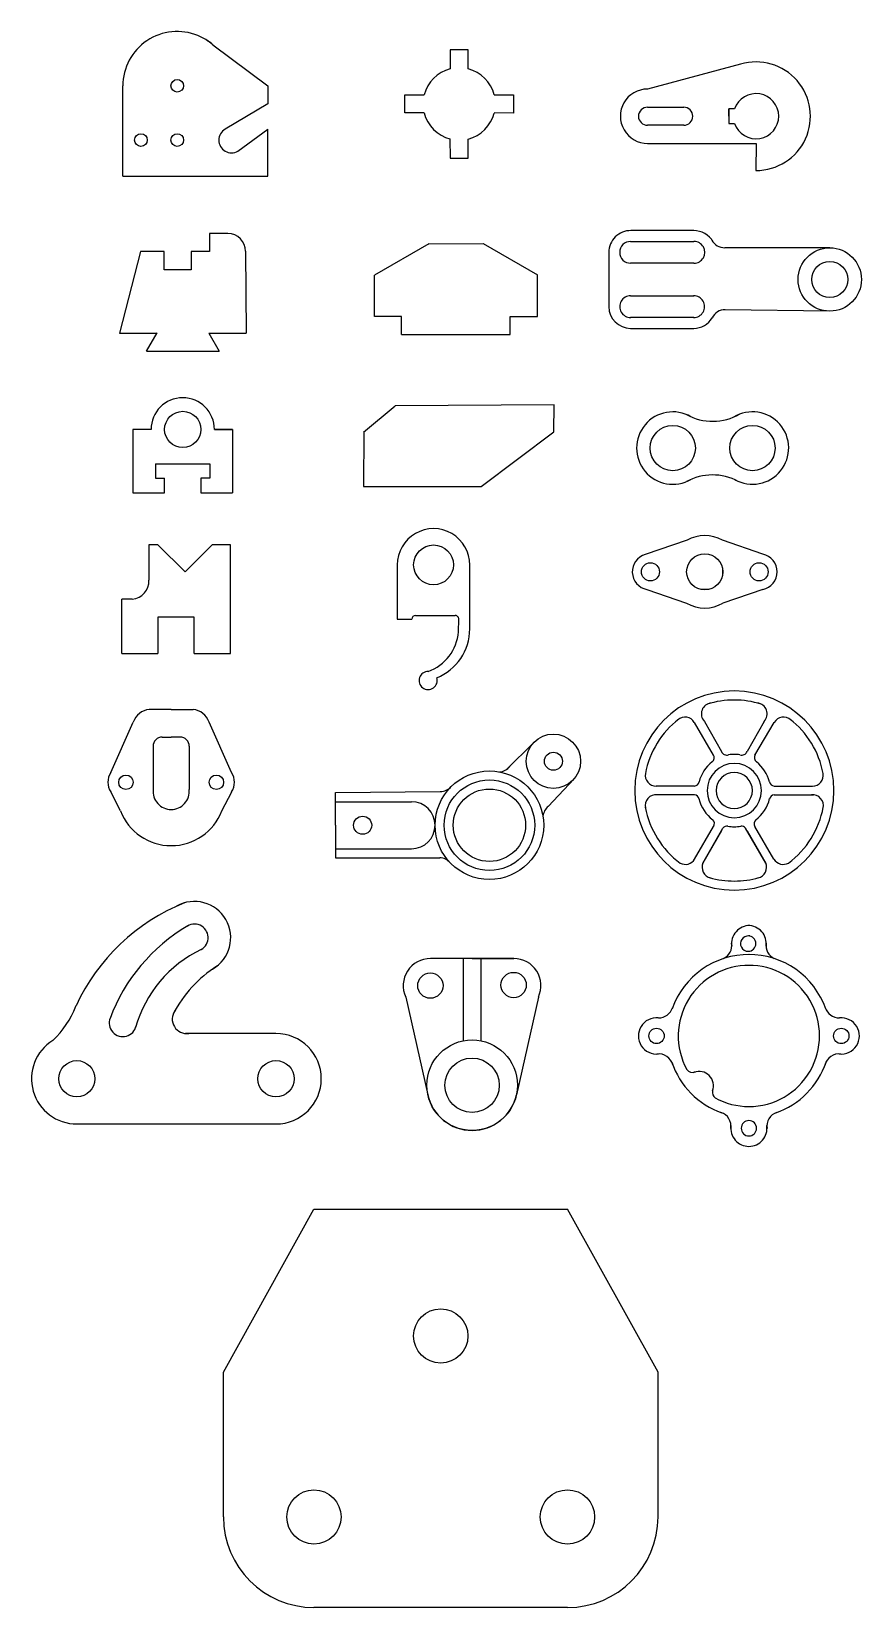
# Model space of a CAD drawing. Header units: millimetres. Extents: x 12150 to 12608, y 4759 to 5630.
import ezdxf

# ---------------------------------------------------------------- set-up
doc = ezdxf.new("R2010")
doc.units = ezdxf.units.MM

msp = doc.modelspace()

# ---------------------------------------------------------------- linework, layer by layer
for p, q in [((12249.74, 5622.59), (12280, 5600)), ((12380.73, 5619.97), (12380.66, 5609.32)), ((12390.73, 5619.97), (12380.73, 5619.97)), ((12390.73, 5609.34), (12390.73, 5619.97)), ((12541.16, 5611.97), (12489.73, 5598.21)), ((12200, 5550), (12200, 5600)), ((12280, 5600), (12280, 5590)), ((12280, 5590), (12256.5, 5576.06)), ((12355.77, 5589.97), (12355.73, 5589.97)), ((12355.77, 5585.04), (12355.77, 5595.04)), ((12355.77, 5595.04), (12366.38, 5595.04)), ((12405.09, 5594.97), (12415.73, 5594.97)), ((12415.73, 5594.97), (12415.77, 5584.97)), ((12366.35, 5585.03), (12355.77, 5585.04)), ((12415.77, 5584.97), (12405.1, 5584.99)), ((12489.73, 5588.21), (12509.73, 5588.21)), ((12534.68, 5583.2), (12534.66, 5587.2)), ((12534.66, 5587.2), (12534.68, 5579.2)), ((12537.84, 5587.2), (12534.66, 5587.2)), ((12256.5, 5576.06), (12256.5, 5576.06)), ((12263.5, 5563.94), (12280, 5576)), ((12280, 5550), (12280, 5576)), ((12509.73, 5578.21), (12489.73, 5578.21)), ((12534.68, 5579.2), (12537.84, 5579.2)), ((12200, 5550), (12200, 5570)), ((12380.65, 5570.63), (12380.71, 5559.98)), ((12390.71, 5560), (12390.72, 5570.61)), ((12489.65, 5568.21), (12549.65, 5568.21)), ((12549.65, 5568.21), (12549.62, 5553.21)), ((12380.71, 5559.98), (12390.71, 5560)), ((12200, 5550), (12280, 5550)), ((12515.23, 5520.01), (12480.53, 5520.01)), ((12258, 5518.43), (12247.75, 5518.42)), ((12247.75, 5518.42), (12247.79, 5508.42)), ((12368.88, 5512.63), (12338.88, 5495.31)), ((12368.88, 5512.63), (12398.88, 5512.87)), ((12398.88, 5512.87), (12428.88, 5495.55)), ((12480.38, 5514.01), (12515.38, 5514.01)), ((12209.74, 5508.43), (12198.1, 5463.44)), ((12222.74, 5508.43), (12209.74, 5508.43)), ((12222.79, 5498.43), (12222.74, 5508.43)), ((12247.79, 5508.42), (12237.79, 5508.43)), ((12237.79, 5508.43), (12237.79, 5498.43)), ((12267.8, 5508.58), (12268.05, 5463.44)), ((12468.38, 5508.01), (12468.38, 5478.01)), ((12532.35, 5510.53), (12532.35, 5510.51)), ((12590.38, 5510.51), (12532.35, 5510.51)), ((12237.79, 5498.43), (12222.79, 5498.43)), ((12338.88, 5472.63), (12338.88, 5495.31)), ((12428.88, 5472.63), (12428.88, 5495.55)), ((12515.38, 5502.01), (12480.38, 5502.01)), ((12480.38, 5484.01), (12515.29, 5484.01)), ((12515.23, 5484.01), (12515.23, 5484.01)), ((12515.26, 5484.01), (12515.26, 5484.01)), ((12353.88, 5472.63), (12338.88, 5472.63)), ((12353.88, 5462.63), (12353.88, 5472.63)), ((12413.88, 5462.63), (12413.88, 5472.63)), ((12413.88, 5472.63), (12428.88, 5472.63)), ((12515.26, 5472.01), (12480.3, 5472.01)), ((12480.38, 5472.01), (12480.38, 5472.01)), ((12590.38, 5475.51), (12532.45, 5476.31)), ((12198.1, 5463.44), (12218.96, 5463.44)), ((12213.1, 5453.44), (12218.98, 5463.48)), ((12247.5, 5463.44), (12253.1, 5453.43)), ((12247.5, 5463.44), (12268.05, 5463.44)), ((12353.88, 5462.63), (12413.88, 5462.63)), ((12353.88, 5462.63), (12368.88, 5462.63)), ((12480.38, 5466.01), (12515.23, 5466.01)), ((12515.23, 5466.01), (12515.23, 5466.01)), ((12213.1, 5453.44), (12253.1, 5453.44)), ((12332.92, 5408.68), (12350.31, 5423.27)), ((12438.09, 5423.68), (12350.31, 5423.27)), ((12438.04, 5408.9), (12438.09, 5423.68)), ((12205.56, 5410.17), (12205.56, 5375.17)), ((12215.56, 5410.17), (12205.56, 5410.17)), ((12250.56, 5410.17), (12260.56, 5410.17)), ((12260.56, 5410.17), (12250.56, 5410.17)), ((12260.56, 5410.17), (12260.56, 5375.2)), ((12333.04, 5408.77), (12332.92, 5378.68)), ((12397.92, 5378.68), (12438.04, 5408.9)), ((12218.06, 5391.23), (12218.06, 5383.23)), ((12218.06, 5391.23), (12248.06, 5391.17)), ((12248.06, 5391.17), (12248.1, 5383.17)), ((12218.06, 5383.23), (12223.06, 5383.17)), ((12223.06, 5375.17), (12223.06, 5383.17)), ((12243.06, 5383.17), (12243.06, 5375.17)), ((12248.1, 5383.17), (12243.06, 5383.17)), ((12205.56, 5375.17), (12223.06, 5375.17)), ((12243.06, 5375.17), (12260.56, 5375.2)), ((12332.92, 5378.68), (12397.92, 5378.68)), ((12219.35, 5346.41), (12214.35, 5346.41)), ((12214.35, 5346.41), (12214.38, 5326.93)), ((12234.44, 5331.41), (12219.35, 5346.41)), ((12234.44, 5331.41), (12249.35, 5346.41)), ((12259.35, 5346.41), (12249.35, 5346.41)), ((12259.35, 5286.41), (12259.35, 5346.41)), ((12511.56, 5348.95), (12488.43, 5341.07)), ((12553.34, 5341.3), (12531.1, 5348.95)), ((12351.56, 5335.35), (12351.56, 5305.35)), ((12391.54, 5299.92), (12391.54, 5336.08)), ((12531.2, 5333.08), (12531.22, 5330.06)), ((12531.21, 5331.5), (12531.33, 5331.5)), ((12489.27, 5321.72), (12511.33, 5314.18)), ((12523.34, 5321.71), (12519.32, 5321.71)), ((12521.33, 5321.71), (12521.33, 5321.5)), ((12553.34, 5321.71), (12531.33, 5314.18)), ((12199.35, 5286.41), (12199.35, 5316.41)), ((12205.21, 5316.41), (12199.35, 5316.41)), ((12239.35, 5306.41), (12219.35, 5306.41)), ((12219.35, 5306.41), (12219.35, 5286.41)), ((12239.35, 5286.41), (12239.35, 5306.41)), ((12351.56, 5305.35), (12359.56, 5305.35)), ((12361.56, 5307.35), (12383.56, 5307.35)), ((12385.39, 5298.44), (12385.56, 5305.34)), ((12199.35, 5286.41), (12219.35, 5286.41)), ((12239.35, 5286.41), (12259.35, 5286.41)), ((12368.52, 5276.4), (12368.52, 5276.44)), ((12226.67, 5255.4), (12214.6, 5255.4)), ((12226.67, 5255.4), (12238.74, 5255.4)), ((12193.27, 5220.57), (12205.77, 5248.45)), ((12260.07, 5220.57), (12247.57, 5248.45)), ((12515.58, 5248.34), (12515.6, 5248.35)), ((12526.21, 5230.19), (12515.58, 5248.34)), ((12526.21, 5230.19), (12515.58, 5248.34)), ((12521.14, 5248.88), (12530.58, 5232.32)), ((12554.14, 5248.88), (12544.7, 5232.32)), ((12549.07, 5230.19), (12559.7, 5248.34)), ((12549.07, 5230.19), (12559.71, 5248.34)), ((12559.71, 5248.34), (12559.69, 5248.35)), ((12216.68, 5235.17), (12216.72, 5215.22)), ((12221.67, 5240.23), (12226.67, 5240.23)), ((12231.67, 5240.23), (12226.67, 5240.23)), ((12236.66, 5235.17), (12236.62, 5215.22)), ((12412.26, 5222.6), (12426.35, 5236.6)), ((12530.39, 5232.64), (12530.58, 5232.32)), ((12544.89, 5232.64), (12544.7, 5232.32)), ((12525.39, 5226.48), (12525.39, 5226.47)), ((12531.19, 5231.24), (12531.29, 5231.08)), ((12544.09, 5231.24), (12544, 5231.08)), ((12549.9, 5226.48), (12549.89, 5226.47)), ((12216.72, 5215.22), (12216.72, 5211.24)), ((12236.62, 5215.22), (12236.62, 5211.24)), ((12434.91, 5201.94), (12449.17, 5217.13)), ((12488.56, 5220.13), (12488.54, 5220.14)), ((12518.21, 5215.46), (12518.23, 5215.46)), ((12557.08, 5215.46), (12557.06, 5215.46)), ((12586.72, 5220.13), (12586.74, 5220.14)), ((12198.67, 5199.44), (12193.26, 5209.88)), ((12254.67, 5199.44), (12260.08, 5209.88)), ((12317.41, 5209.51), (12375.3, 5210.12)), ((12317.41, 5191.51), (12317.41, 5209.51)), ((12515.59, 5208.34), (12493.84, 5208.34)), ((12515.59, 5213.13), (12494.47, 5213.08)), ((12494.47, 5213.08), (12494.47, 5213.08)), ((12515.59, 5208.34), (12515.59, 5208.31)), ((12559.69, 5213.13), (12580.81, 5213.08)), ((12559.69, 5208.34), (12559.69, 5208.31)), ((12559.69, 5208.34), (12581.44, 5208.34)), ((12580.81, 5213.08), (12580.81, 5213.08)), ((12317.41, 5204.51), (12359.41, 5204.51)), ((12317.41, 5191.51), (12317.41, 5173.51)), ((12515.75, 5172.76), (12526.21, 5190.87)), ((12520.28, 5170.61), (12531.4, 5189.86)), ((12526.31, 5191.04), (12526.21, 5190.87)), ((12555, 5170.61), (12543.88, 5189.86)), ((12548.98, 5191.04), (12549.07, 5190.87)), ((12559.53, 5172.76), (12549.07, 5190.87)), ((12530.54, 5188.37), (12520.28, 5170.61)), ((12544.74, 5188.37), (12555, 5170.61)), ((12317.41, 5178.51), (12359.41, 5178.51)), ((12317.41, 5173.51), (12375.02, 5173.51)), ((12374.68, 5173.51), (12374.68, 5173.52)), ((12545.33, 5121.85), (12545.33, 5121.93)), ((12415.87, 5117.88), (12369.87, 5117.88)), ((12387.87, 5117.93), (12387.87, 5072.38)), ((12392.87, 5117.88), (12415.87, 5117.88)), ((12397.87, 5072.38), (12397.87, 5117.88)), ((12356.21, 5096.53), (12368.42, 5042.65)), ((12429.46, 5096.53), (12417.32, 5042.65)), ((12174.05, 5091.64), (12174.14, 5091.64)), ((12174.14, 5091.64), (12174.05, 5091.46)), ((12284.56, 5076.46), (12234.56, 5076.46)), ((12174.56, 5026.46), (12284.56, 5026.46)), ((12255.53, 4889.35), (12305.53, 4979.35)), ((12305.53, 4979.35), (12445.53, 4979.35)), ((12305.53, 4979.35), (12375.53, 4979.35)), ((12495.53, 4889.35), (12445.53, 4979.35)), ((12255.53, 4809.35), (12255.53, 4889.35)), ((12495.53, 4809.35), (12495.53, 4889.35)), ((12445.53, 4759.35), (12305.53, 4759.35))]:
    msp.add_line(p, q)
for centre, radius in [((12230, 5600), 3.5), ((12210, 5570), 3.5), ((12230, 5570), 3.5), ((12590.38, 5493.01), 17.5), ((12590.38, 5493.01), 10), ((12233.06, 5410.17), 10), ((12503.69, 5399.87), 12.5), ((12547.69, 5399.87), 12.5), ((12371.56, 5335.35), 11), ((12521.33, 5331.5), 10), ((12491.33, 5331.5), 5), ((12551.33, 5331.5), 5), ((12437.76, 5226.87), 15), ((12437.76, 5226.87), 5), ((12201.72, 5215.22), 4), ((12251.62, 5215.22), 4), ((12402.41, 5191.51), 30), ((12402.41, 5191.51), 25), ((12402.41, 5191.51), 20), ((12332.41, 5191.51), 5), ((12369.8, 5102.88), 7), ((12415.8, 5103.24), 7), ((12494.71, 5075.1), 4.25), ((12596.71, 5075.1), 4.25), ((12392.87, 5047.88), 25), ((12174.56, 5051.46), 10), ((12284.56, 5051.46), 10), ((12392.87, 5047.88), 15), ((12375.53, 4909.35), 15), ((12305.53, 4809.35), 15), ((12445.53, 4809.35), 15)]:
    msp.add_circle(centre, radius)
for centre, radius, start, end in [((12230, 5600), 30, 67.60146, 180), ((12230, 5600), 30, 48.84219, 67.60146), ((12230, 5600), 30, 48.84219, 57.67287), ((12385.73, 5589.97), 20, 104.6837, 165.31733), ((12385.73, 5589.97), 20, 14.47751, 75.51864), ((12549.68, 5583.21), 30, 269.87598, 106.50094), ((12489.73, 5583.21), 15, 90, 270.31471), ((12549.68, 5583.21), 12.5, 198.70303, 161.37717), ((12385.73, 5589.97), 20, 194.30865, 255.28018), ((12385.73, 5589.97), 20, 284.44521, 345.55912), ((12489.73, 5583.21), 5, 90, 270), ((12509.73, 5583.21), 5, 270, 90), ((12260, 5570), 7, 120, 300), ((12480.38, 5508.01), 12, 89.27657, 180), ((12515.38, 5508.01), 12, 29.08442, 90.72343), ((12257.8, 5508.43), 10, 0.8297, 88.82518), ((12480.38, 5508.01), 6, 90, 270), ((12515.38, 5508.01), 6, 269.71064, 90), ((12532.35, 5518.53), 8, 207.74161, 270), ((12480.38, 5478.01), 12, 180, 270), ((12480.38, 5478.01), 6, 90, 270.7088), ((12515.23, 5478.01), 6, 269.71064, 90.64704), ((12515.23, 5478.01), 12, 270, 328.69682), ((12532.59, 5468.46), 7.85, 89.68033, 154.98156), ((12233.06, 5410.17), 17.5, 0, 180), ((12503.69, 5399.87), 20, 59.9473, 300.03493), ((12525.76, 5444.66), 30, 241.21892, 299.58276), ((12547.69, 5399.87), 20, 240.77566, 121.33481), ((12525.65, 5355.04), 30, 61.79239, 118.72301), ((12371.56, 5335.35), 20, 359.64929, 180), ((12521.33, 5331.5), 20, 60.75701, 119.24299), ((12491.33, 5331.5), 10, 106.82497, 258.09818), ((12551.33, 5331.5), 10, 281.59311, 78.40689), ((12204.39, 5326.38), 10, 274.68129, 3.14706), ((12521.33, 5331.5), 20, 240, 300), ((12361.56, 5305.35), 2, 90, 180), ((12383.56, 5305.35), 2, 357.29816, 90), ((12359.66, 5300.66), 25.82, 290.05673, 355.05373), ((12362.54, 5299.92), 29, 291.79358, 0), ((12368.56, 5271.44), 5, 88.5309, 18.06684), ((12537.64, 5210.67), 55, 90, 270), ((12525.45, 5253.05), 6, 95.25672, 224.04882), ((12537.64, 5210.67), 50, 90, 107.33392), ((12537.64, 5210.67), 55, 270, 90), ((12537.64, 5210.67), 50, 72.66608, 90), ((12549.83, 5253.05), 6, 315.95118, 84.74328), ((12215.3, 5245.42), 10, 93.99686, 162.34821), ((12238.04, 5245.42), 10, 17.65179, 86.00314), ((12537.64, 5210.67), 50, 127.87229, 169.08865), ((12537.64, 5210.67), 50, 127.87229, 169.08865), ((12510.43, 5245.26), 6, 30.92466, 130.88201), ((12564.85, 5245.26), 6, 49.11799, 149.07534), ((12537.64, 5210.67), 50, 10.91135, 52.12771), ((12537.64, 5210.67), 50, 10.91135, 52.12771), ((12221.68, 5235.23), 5, 89.94299, 180.60081), ((12231.66, 5235.23), 5, 359.39919, 90.05701), ((12407.38, 5228.94), 8, 274.97442, 322.05311), ((12537.64, 5210.67), 20, 127.79043, 166.15896), ((12537.64, 5210.67), 15, 90, 270), ((12523.53, 5228.84), 3, 308.14635, 33.85855), ((12533.44, 5233.23), 3, 197.75031, 290.67761), ((12537.64, 5210.67), 20, 90, 99.04864), ((12537.64, 5210.67), 20, 80.95136, 90), ((12537.64, 5210.67), 15, 270, 90), ((12541.85, 5233.23), 3, 249.32239, 342.24969), ((12551.75, 5228.84), 3, 146.14145, 231.85365), ((12537.64, 5210.67), 20, 13.84104, 52.20957), ((12201.72, 5215.22), 10, 147.64892, 212.23114), ((12251.62, 5215.22), 10, 327.76886, 32.35108), ((12494.47, 5219.08), 6, 169.91467, 270), ((12515.28, 5216.11), 3, 276.08562, 347.51504), ((12537.64, 5210.67), 10, 90, 270), ((12537.64, 5210.67), 10, 270, 90), ((12560.01, 5216.11), 3, 192.48496, 263.91438), ((12580.81, 5219.08), 6, 270, 10.08533), ((12226.67, 5210.23), 10, 174.19426, 269.99102), ((12226.68, 5210.23), 10, 270.00898, 5.80574), ((12375.3, 5218.12), 8, 270, 318.45585), ((12494.43, 5202.37), 6, 84.39449, 192.47754), ((12515.28, 5205.33), 3, 9.77086, 83.94345), ((12560.01, 5205.33), 3, 96.05655, 170.22914), ((12580.85, 5202.37), 6, 347.52246, 95.60551), ((12226.67, 5210.23), 30, 201.06442, 269.99102), ((12226.68, 5210.23), 30, 270.00898, 338.93558), ((12359.41, 5191.51), 13, 270, 90), ((12439.97, 5195.74), 8, 129.22791, 174.9489), ((12537.64, 5210.67), 50, 190.68716, 233.25806), ((12537.64, 5210.67), 20, 192.88833, 233.74406), ((12537.64, 5210.67), 20, 306.25594, 347.11167), ((12537.64, 5210.67), 50, 306.74194, 349.31284), ((12523.66, 5192.45), 3, 328.13991, 44.15672), ((12533.76, 5188.01), 3, 84.42249, 141.88477), ((12537.64, 5210.67), 20, 259.663, 270), ((12537.64, 5210.67), 20, 270, 280.337), ((12541.52, 5188.01), 3, 38.11523, 95.57751), ((12551.62, 5192.45), 3, 135.84328, 211.86009), ((12374.68, 5165.52), 8, 41.22622, 87.59879), ((12510.62, 5175.87), 6, 241.25113, 328.8561), ((12564.67, 5175.87), 6, 211.1439, 298.74887), ((12525.81, 5168.29), 6, 157.27348, 256.41334), ((12549.47, 5168.29), 6, 283.58666, 22.72652), ((12537.64, 5210.67), 50, 254.16825, 270), ((12537.64, 5210.67), 50, 270, 285.83175), ((12275.44, 5045.14), 111.47, 111.82798, 155.33957), ((12239.56, 5129.4), 20, 300, 120), ((12239.56, 5129.4), 7.5, 291.87476, 121.08531), ((12286.52, 5049.81), 99.91, 120.50192, 159.49808), ((12546.13, 5126.1), 10, 89.53462, 188.28516), ((12545.3, 5126.1), 4.25, 84.40667, 270.46538), ((12545.3, 5126.1), 10, 351.71484, 90.46538), ((12545.3, 5126.1), 4.25, 270.46538, 90.46538), ((12546.13, 5126.1), 4.25, 89.53462, 95.59333), ((12272.58, 5061.51), 68.02, 115.48977, 164.51023), ((12545.71, 5075.1), 45, 89.53462, 160.62188), ((12528.24, 5125.08), 8, 295.84422, 9.53999), ((12545.71, 5075.1), 51, 100.70328, 100.78717), ((12546.13, 5126.1), 4.25, 259.22489, 269.53462), ((12545.71, 5075.1), 45, 19.37812, 90.46538), ((12563.18, 5125.08), 8, 170.46001, 244.15578), ((12545.71, 5075.1), 51, 79.21283, 79.29672), ((12290.26, 5054.47), 70.54, 122.92838, 152.29705), ((12369.8, 5102.88), 15, 89.73766, 205.04648), ((12415.87, 5102.88), 15, 334.95418, 90), ((12545.71, 5075.1), 39, 89.53462, 208.32565), ((12545.71, 5075.1), 39, 270, 90.46538), ((12127.2, 5109.48), 50.19, 312.82232, 338.96473), ((12154.05, 5091.17), 20, 0.83936, 1.35259), ((12199.99, 5082.24), 7.5, 158.91469, 348.12524), ((12235.27, 5084.38), 8, 144.06908, 278.14702), ((12494.71, 5075.1), 10, 84.37373, 276.59392), ((12545.71, 5075.1), 51, 168.70789, 168.74746), ((12495.87, 5093.09), 8, 268.79889, 342.75881), ((12595.56, 5093.09), 8, 197.24119, 271.20111), ((12596.71, 5075.1), 10, 263.40608, 95.62627), ((12545.71, 5075.1), 51, 11.25254, 11.29211), ((12160.78, 5087.38), 10, 324.70872, 328.59006), ((12284.56, 5051.46), 25, 270, 90), ((12174.56, 5051.46), 25, 121.97173, 270), ((12495.89, 5057.17), 8, 14.07141, 97.30504), ((12545.71, 5075.1), 51, 191.23473, 191.25254), ((12545.71, 5075.1), 45, 198.78001, 250.59509), ((12545.71, 5075.1), 45, 289.40491, 341.21999), ((12595.54, 5057.17), 8, 82.69496, 165.92859), ((12545.71, 5075.1), 51, 348.74746, 348.76527), ((12514.61, 5058.96), 4, 216.22459, 293.10619), ((12518.14, 5047.53), 8, 339.60493, 110.11763), ((12392.87, 5047.88), 25, 192.07385, 347.92615), ((12529.56, 5043.96), 4, 168.81925, 230.35358), ((12545.71, 5075.1), 39, 241.33674, 270), ((12527.82, 5025.22), 8, 350.55187, 72.09338), ((12563.6, 5025.22), 8, 107.90662, 189.44813), ((12545.71, 5024.1), 10, 171.73084, 270), ((12545.71, 5075.1), 51, 258.74746, 258.81726), ((12545.71, 5024.1), 4.25, 90, 270), ((12545.71, 5024.1), 4.25, 270, 90), ((12545.71, 5024.1), 10, 270, 8.26916), ((12545.71, 5075.1), 51, 281.18274, 281.25254), ((12305.53, 4809.35), 50, 180, 270), ((12445.53, 4809.35), 50, 270, 0)]:
    msp.add_arc(centre, radius, start, end)

doc.saveas('drawing.dxf')
